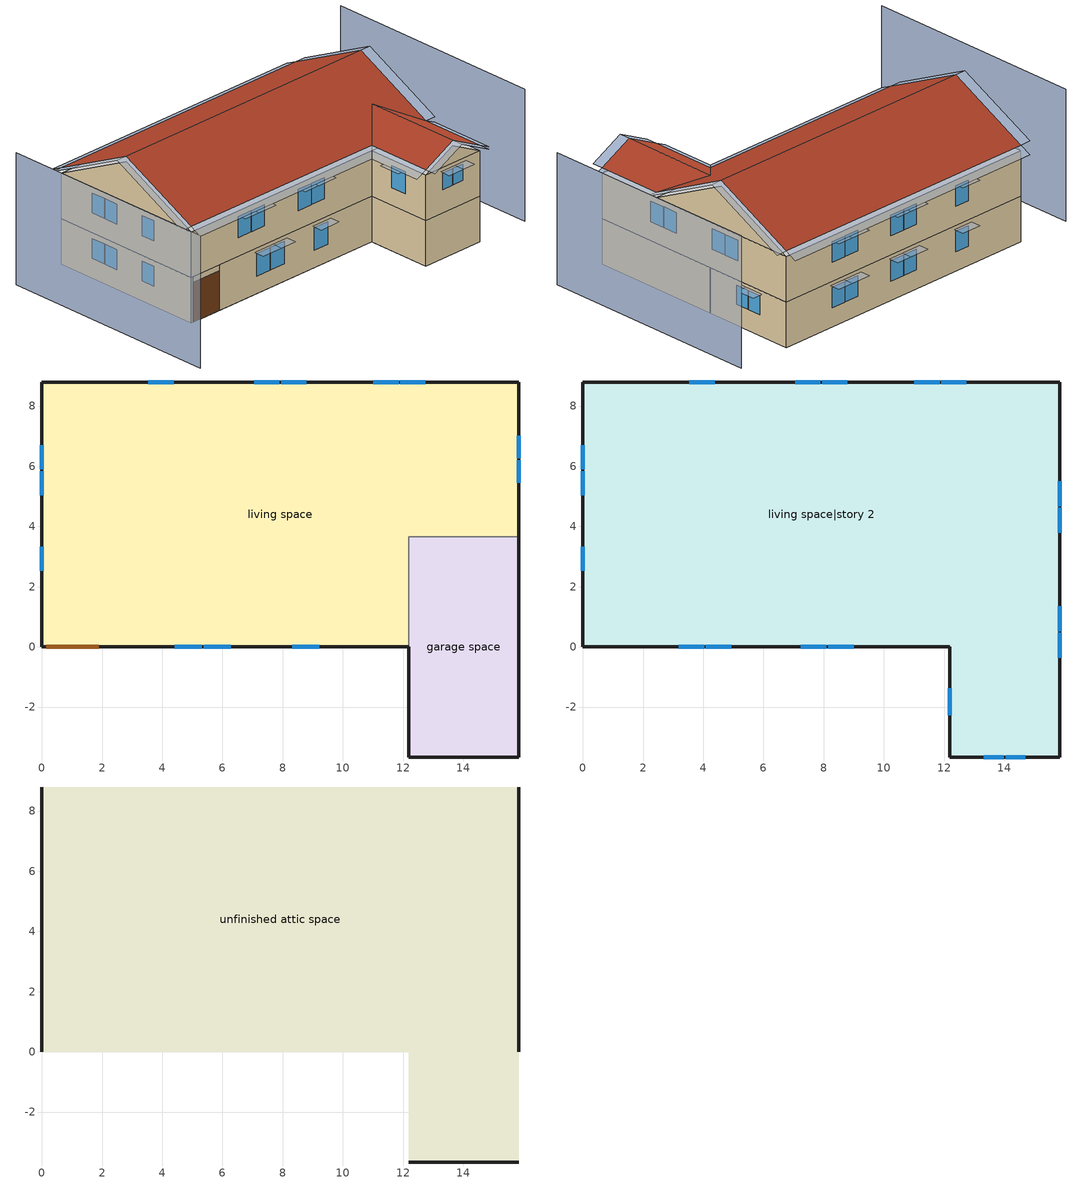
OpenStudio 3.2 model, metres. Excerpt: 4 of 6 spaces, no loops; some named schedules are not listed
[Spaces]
garage space
 floor foundation (FloorFndGrndUnfinSlab): 12.18,-3.66 12.18,3.66 15.84,3.66 15.84,-3.66 z0
 wall outside (WallExtUninsUnfin): 12.18,0 12.18,-3.66 15.84,-3.66 15.84,3.66 z0:2.44
 wall to living space (WallIntFinInsUnfin Reversed): 15.84,3.66 12.18,3.66 12.18,0 z0:2.44
living space
 floor foundation (FloorFndGrndFinSlab): 0,0 0,8.8 15.84,8.8 15.84,3.66 12.18,3.66 12.18,0 z0
 wall outside (WallExtInsFin): 15.84,3.66 15.84,8.8 0,8.8 0,0 0.13,0 1.92,0 12.18,0 z0:2.44
 window (WindowConstruction): 4.41,0 5.31,0 / 5.37,0 6.27,0 / 8.31,0 9.21,0 z0.94:2.13; 12.74,8.8 11.91,8.8 / 11.85,8.8 11.01,8.8 / 8.78,8.8 7.95,8.8 / 7.89,8.8 7.05,8.8 / 4.38,8.8 3.54,8.8 z1.02:2.13; 0,6.7 0,5.9 / 0,5.84 0,5.03 / 0,3.33 0,2.53 z1.06:2.13; 15.84,5.45 15.84,6.2 / 15.84,6.26 15.84,7.01 z1.13:2.13
 door (Door): 0.15,0 1.89,0 z0:2.13
living space|story 2
 floor to garage space (FloorFinInsUnfin): 15.84,3.66 15.84,-3.66 12.18,-3.66 12.18,3.66 z2.44
 floor to living space (FloorFinUninsFin): 15.84,8.8 15.84,3.66 12.18,3.66 12.18,0 0,0 0,8.8 z2.44
 wall outside (WallExtInsFin): 0,8.8 0,0 12.18,0 12.18,-3.66 15.84,-3.66 15.84,8.8 0,8.8 z2.44:4.88
 window (WindowConstruction): 3.18,0 4.03,0 / 4.09,0 4.94,0 / 7.24,0 8.09,0 / 8.15,0 9,0 z3.44:4.57; 13.32,-3.66 13.98,-3.66 / 14.04,-3.66 14.7,-3.66 z3.7:4.57; 12.74,8.8 11.91,8.8 / 11.85,8.8 11.01,8.8 / 8.78,8.8 7.95,8.8 / 7.89,8.8 7.05,8.8 / 4.38,8.8 3.54,8.8 z3.46:4.57; 0,6.7 0,5.9 / 0,5.84 0,5.03 / 0,3.33 0,2.53 z3.5:4.57; 12.18,-1.38 12.18,-2.28 z3.38:4.57; 15.84,-0.36 15.84,0.46 / 15.84,0.53 15.84,1.35 / 15.84,3.79 15.84,4.62 / 15.84,4.68 15.84,5.5 z3.47:4.57
unfinished attic space
 floor to living space|story 2 (FloorFinInsUnfinAttic): 15.84,8.8 15.84,0 0,0 0,8.8 z4.88; 12.18,-3.66 12.18,0 15.84,0 15.84,-3.66 z4.88
 wall outside (WallExtUninsUnfin): 0,4.4,7.08 0,8.8,4.88 0,0,4.88; 15.84,4.4,7.08 15.84,0,4.88 15.84,8.8,4.88; 12.18,-3.66,4.88 15.84,-3.66,4.88 14.01,-3.66,5.79
 roof outside (RoofUnfinInsExt): 0,4.4,7.38 15.84,4.4,7.38 15.84,8.8,5.18 0,8.8,5.18; 12.18,0,5.18 12.18,-3.66,5.18 14.01,-3.66,6.1 14.01,1.83,6.1; 15.84,0,5.18 14.01,1.83,6.1 14.01,-3.66,6.1 15.84,-3.66,5.18; 0,4.4,7.38 0,0,5.18 12.18,0,5.18 14.01,1.83,6.1 15.84,0,5.18 15.84,4.4,7.38
shading: -3.05,8.8 -3.05,-3.66 / 18.89,-3.66 18.89,8.8 z0:7.08; -0.61,4.4,7.38 -0.61,0,5.18 0,0,5.18 0,4.4,7.38; 0,-0.61,4.88 12.18,-0.61,4.88 12.18,0,5.18 0,0,5.18; 16.45,0,5.18 16.45,4.4,7.38 15.84,4.4,7.38 15.84,0,5.18; 16.45,-3.66,4.88 16.45,0,4.88 15.84,0,5.18 15.84,-3.66,5.18; 14.01,-4.27,6.1 15.84,-4.27,5.18 15.84,-3.66,5.18 14.01,-3.66,6.1; -0.61,8.8,5.18 -0.61,4.4,7.38 0,4.4,7.38 0,8.8,5.18; 16.45,4.4,7.38 16.45,8.8,5.18 15.84,8.8,5.18 15.84,4.4,7.38; 15.84,9.41,4.88 0,9.41,4.88 0,8.8,5.18 15.84,8.8,5.18; 11.57,0,4.88 11.57,-3.66,4.88 12.18,-3.66,5.18 12.18,0,5.18; 12.18,-4.27,5.18 14.01,-4.27,6.1 14.01,-3.66,6.1 12.18,-3.66,5.18; 15.84,7.16 15.84,6.11 16.45,6.11 16.45,7.16 z2.29; 15.84,6.35 15.84,5.29 16.45,5.29 16.45,6.35 z2.29; 15.84,4.77 15.84,3.64 16.45,3.64 16.45,4.77 z4.72; 5.46,0 4.26,0 4.26,-0.61 5.46,-0.61 z2.29; 14.13,-3.66 13.17,-3.66 13.17,-4.27 14.13,-4.27 z4.72; 9.15,0 8,0 8,-0.61 9.15,-0.61 z4.72; 10.86,8.8 12,8.8 12,9.41 10.86,9.41 z2.29; 15.84,0.62 15.84,-0.52 16.45,-0.52 16.45,0.62 z4.72; 15.84,5.66 15.84,4.52 16.45,4.52 16.45,5.66 z4.72; 6.42,0 5.22,0 5.22,-0.61 6.42,-0.61 z2.29; 6.9,8.8 8.04,8.8 8.04,9.41 6.9,9.41 z2.29; 8.24,0 7.09,0 7.09,-0.61 8.24,-0.61 z4.72; 9.36,0 8.16,0 8.16,-0.61 9.36,-0.61 z2.29; 5.09,0 3.94,0 3.94,-0.61 5.09,-0.61 z4.72; 6.9,8.8 8.04,8.8 8.04,9.41 6.9,9.41 z4.72; 4.18,0 3.03,0 3.03,-0.61 4.18,-0.61 z4.72; 3.39,8.8 4.53,8.8 4.53,9.41 3.39,9.41 z4.72; 10.86,8.8 12,8.8 12,9.41 10.86,9.41 z4.72; 11.76,8.8 12.9,8.8 12.9,9.41 11.76,9.41 z2.29; 12.18,-2.43 12.18,-1.23 11.57,-1.23 11.57,-2.43 z4.72; 15.84,1.5 15.84,0.37 16.45,0.37 16.45,1.5 z4.72; 7.8,8.8 8.94,8.8 8.94,9.41 7.8,9.41 z4.72; 7.8,8.8 8.94,8.8 8.94,9.41 7.8,9.41 z2.29; 0,5.74 0,6.85 -0.61,6.85 -0.61,5.74 z2.29; 0,2.38 0,3.49 -0.61,3.49 -0.61,2.38 z4.72; 11.76,8.8 12.9,8.8 12.9,9.41 11.76,9.41 z4.72; 3.39,8.8 4.53,8.8 4.53,9.41 3.39,9.41 z2.29; 0,5.74 0,6.85 -0.61,6.85 -0.61,5.74 z4.72; 0,2.38 0,3.49 -0.61,3.49 -0.61,2.38 z2.29; 14.85,-3.66 13.89,-3.66 13.89,-4.27 14.85,-4.27 z4.72; 0,4.88 0,5.99 -0.61,5.99 -0.61,4.88 z4.72; 0,4.88 0,5.99 -0.61,5.99 -0.61,4.88 z2.29
[Site]
Denver Intl Ap_CO_USA: Latitude {deg}=39.83; Longitude {deg}=-104.65; Time Zone {hr}=-7; Elevation {m}=1650; Terrain=Suburbs
[ClimateZones]
Climate Zone Institution Name 1=Building America; Climate Zone Document Year 1=0; Climate Zone Value 1=Cold
[Site:WaterMainsTemperature]
Calculation Method=Correlation; Annual Average Outdoor Air Temperature {C}=10.8753; Maximum Difference In Monthly Average Outdoor Air Temperatures {deltaC}=23.1524
[Site:GroundTemperature:Deep]
10.8753, 10.8753, 10.8753, 10.8753, 10.8753, 10.8753, 10.8753, 10.8753, 10.8753, 10.8753, 10.8753, 10.8753
[Building]
Building 1: North Axis {deg}=0; Standards Number of Stories=2; Standards Number of Above Ground Stories=2; Standards Building Type=singlefamilydetached; Standards Number of Living Units=1
[Material] Roughness=Rough
Name | Thickness {m} | Conductivity {W/m-K} | Density {kg/m3} | Specific Heat {J/kg-K} | Thermal Absorptance | Solar Absorptance | Visible Absorptance
Drywall 0.5 in. | 0.0127 | 0.160291 | 801 | 837.4 | 0.9 | 0.5 | 0.1
FloorUATrussandIns | 0.0889 | 0.0436674 | 50.7834 | 1165.1 | 0.9 | 0.5 | 0.9
FloorUAAdditionalCeilingIns | 0.12827 | 0.0411113 | 16.02 | 1046.75
Asphalt Shingles, Medium | 0.009525 | 0.162714 | 1121.4 | 1465.45 | 0.91 | 0.85 | 0.85
RoofSheathing | 0.01905 | 0.115458 | 512.64 | 1214.23 | 0.82 | 0.3 | 0.3
RoofUARoofIns | 0.18415 | 8.02397 | 37.0049 | 1207.88 | 0.91 | 0.85 | 0.91
FootingMaterial; FootingMaterial 1 | 0.2032 | 1.803125 | 2242.8 | 837.4 | 0.9
Concrete 4.0 in. | 0.1016 | 1.803125 | 2242.8 | 837.4 | 0.9
Floor Covering | 0.0127 | 0.0433444 | 54.468 | 1339.84 | 0.9 | 0.9
FloorIns | 0.1397 | 0.0489548 | 106.365 | 1151.69 | 0.82 | 0.3 | 0.3
Wood Floor | 0.015875 | 0.115458 | 544.68 | 1214.23
FloorFinStudAndAirFloor | 0.1397 | 0.557395 | 67.691 | 1210.98 | 0.9 | 0.5 | 0.9
Vinyl, Light | 0.009525 | 0.089435 | 177.822 | 1046.75 | 0.9 | 0.3 | 0.3
WallSheathing | 0.0127 | 0.115458 | 512.64 | 1214.23 | 0.82 | 0.3 | 0.3
WallStudandCavityOuter | 0.0889 | 0.059307 | 148.393 | 1174.04 | 0.9 | 0.3 | 0.9
WallCavity | 0.0889 | 0.0550941 | 119.207 | 1160.19 | 0.9 | 0.3 | 0.9
WallStudandCavityOuter 1 | 0.0889 | 0.0594988 | 148.393 | 1174.04 | 0.82 | 0.3 | 0.82
WallCavity 1 | 0.0889 | 0.0552723 | 119.207 | 1160.19 | 0.82 | 0.3 | 0.82
WallStudAndCavity | 0.0889 | 0.393744 | 83.0341 | 1211.67 | 0.9 | 0.3 | 0.9
WallStudAndCavity 1 | 0.0889 | 0.397942 | 83.0341 | 1211.67 | 0.82 | 0.3 | 0.3
res furniture material living space|story 2 | 0.1524 | 0.115458 | 640.8 | 1214.23 | 0.9 | 0.6 | 0.1
DoorMaterial | 0.04445 | 0.0612267 | 512.64 | 1214.23 | 0.82 | 0.3 | 0.3
[Construction]
FloorFinInsUnfinAttic: Drywall 0.5 in., FloorUATrussandIns, FloorUAAdditionalCeilingIns
RoofUnfinInsExt: Asphalt Shingles, Medium, RoofSheathing, RoofUARoofIns
FootingConstruction: FootingMaterial
FloorFndGrndFinSlab: Concrete 4.0 in., Floor Covering
FootingConstruction 1: FootingMaterial 1
FloorFndGrndUnfinSlab: Concrete 4.0 in.
FloorFinInsUnfin: FloorIns, RoofSheathing, Wood Floor, Floor Covering
FloorFinUninsFin: Drywall 0.5 in., FloorFinStudAndAirFloor, RoofSheathing, Wood Floor, Floor Covering
WallExtInsFin: Vinyl, Light, WallSheathing, WallStudandCavityOuter, WallCavity, WallStudandCavityOuter, Drywall 0.5 in.
WallIntFinInsUnfin Reversed: WallStudandCavityOuter 1, WallCavity 1, WallStudandCavityOuter 1, WallSheathing
WallExtUninsUnfin: Vinyl, Light, WallSheathing, WallStudAndCavity
WallIntFinUninsFin: WallStudAndCavity 1, Drywall 0.5 in.
res furniture construction living space|story 2; res furniture construction living space; res furniture construction garage space: res furniture material living space|story 2
WindowConstruction: WindowMaterial
Door: DoorMaterial
[WindowMaterial:Shade]
CoolingShade: Solar Transmittance=0.999; Solar Reflectance=0.00099; Visible Transmittance=0.999; Visible Reflectance=0.00099; Thermal Hemispherical Emissivity=1e-05; Thermal Transmittance=0.999; Thickness {m}=0.0001; Conductivity {W/m-K}=10000; Shade to Glass Distance {m}=0.001; Top Opening Multiplier=0; Bottom Opening Multiplier=0; Left-Side Opening Multiplier=0; Right-Side Opening Multiplier=0; Airflow Permeability=0
[WindowMaterial:SimpleGlazingSystem]
WindowMaterial: U-Factor {W/m2-K}=2.10086; Solar Heat Gain Coefficient=0.21
[ThermalZone] Use Ideal Air Loads=No
living zone: Thermostat=living zone temperature setpoint
garage zone; unfinished attic zone: 
res ds res ashp clg asys ret air zone; res ds res ashp htg asys ret air zone: Volume {m3}=0.25
[Sizing:Zone] Zone Cooling Design Supply Air Temperature Input Method=SupplyAirTemperature; Zone Cooling Design Supply Air Temperature {C}=14; Zone Cooling Design Supply Air Temperature Difference {deltaC}=11.11; Zone Heating Design Supply Air Temperature Input Method=SupplyAirTemperature; Zone Heating Design Supply Air Temperature {C}=40; Zone Heating Design Supply Air Temperature Difference {deltaC}=11.11; Zone Cooling Design Supply Air Humidity Ratio {kg-H2O/kg-air}=0.0085; Zone Heating Design Supply Air Humidity Ratio {kg-H2O/kg-air}=0.008; Cooling Design Air Flow Method=DesignDay; Heating Design Air Flow Method=DesignDay; Account for Dedicated Outdoor Air System=No; Dedicated Outdoor Air System Control Strategy=NeutralSupplyAir; Dedicated Outdoor Air Low Setpoint Temperature for Design {C}=autosize; Dedicated Outdoor Air High Setpoint Temperature for Design {C}=autosize
garage zone; unfinished attic zone; res ds res ashp clg asys ret air zone; res ds res ashp htg asys ret air zone
[Space]
Name | Space Type | Thermal Zone | Building Unit
garage space | Space Type 1 | garage zone
living space; living space|story 2 | Space Type 2 | living zone | unit 1
unfinished attic space | Space Type 3 | unfinished attic zone
res ds res ashp clg asys ret air space |  | res ds res ashp clg asys ret air zone
res ds res ashp htg asys ret air space |  | res ds res ashp htg asys ret air zone
[SpaceType]
Name | Standards Space Type
Space Type 1 | garage
Space Type 2 | living
Space Type 3 | unfinished attic
[BuildingUnit]
unit 1: Building Unit Type=Residential
[External:File]
8760.csv: File=8760.csv
[People:Definition] Number of People Calculation Method=People; Fraction Radiant=0.319734; Sensible Heat Fraction=0.573; Carbon Dioxide Generation Rate {m3/s-W}=0; Enable ASHRAE 55 Comfort Warnings=No; Mean Radiant Temperature Calculation Type=ZoneAveraged
Name | Number of People {people}
res occupants|living space | 1.45996
res occupants|living space|story 2 | 1.77004
[People] Number of People Schedule=occupants; Activity Level Schedule=res occupants activity schedule; Multiplier=1
Name | People Definition | Space or SpaceType
res occupants|living space | res occupants|living space | living space
res occupants|living space|story 2 | res occupants|living space|story 2 | living space|story 2
[Foundation:Kiva] Wall Height Above Grade {m}=0.2032; Wall Depth Below Slab {m}=0.2032
Name | Footing Wall Construction
Foundation Kiva 1 | FootingConstruction
Foundation Kiva 2 | FootingConstruction 1
[Foundation:Kiva:Settings]
Soil Conductivity {W/m-K}=1.731; Soil Density {kg/m3}=1842.3; Soil Specific Heat {J/kg-K}=418.7; Ground Solar Absorptivity=0.9; Ground Thermal Absorptivity=0.9; Ground Surface Roughness {m}=0.03; Far-Field Width {m}=40; Deep-Ground Boundary Condition=ZeroFlux; Deep-Ground Depth {m}=40; Minimum Cell Dimension {m}=0.02; Maximum Cell Growth Coefficient=1.5; Simulation Timestep=Hourly
[SurfaceProperty:ExposedFoundationPerimeter] Exposed Perimeter Calculation Method=TotalExposedPerimeter
Name | Total Exposed Perimeter {m}
Surface 7 | 41.9582
Surface 1 | 14.6304
[InternalMass:Definition] Design Level Calculation Method=SurfaceArea
Name | Construction | Surface Area {m2}
living space|story 2 Partition | WallIntFinUninsFin | 152.733
living space Partition | WallIntFinUninsFin | 125.977
res furniture mass living space|story 2 | res furniture construction living space|story 2 | 61.093
res furniture mass living space | res furniture construction living space | 50.3906
res furniture mass garage space | res furniture construction garage space | 2.67561
[InternalMass] Multiplier=1
Name | Internal Mass Definition | Space or SpaceType
living space|story 2 Partition | living space|story 2 Partition | living space|story 2
living space Partition | living space Partition | living space
res furniture mass living space|story 2 | res furniture mass living space|story 2 | living space|story 2
res furniture mass living space | res furniture mass living space | living space
res furniture mass garage space | res furniture mass garage space | garage space
[ShadingControl]
WindowShadingControl: Shading Type=InteriorShade; Shading Device Material=CoolingShade; Shading Control Type=OnIfScheduleAllows; Schedule=Window shading schedule; Shading Control Is Scheduled=Yes; Multiple Surface Control Type=Sequential; Sub Surface Name 1=Surface 10 - Window 2; Sub Surface Name 2=Surface 10 - Window 1; Sub Surface Name 3=Surface 18 - Window 3; Sub Surface Name 4=Surface 13 - Window 1; Sub Surface Name 5=Surface 19 - Window 1; Sub Surface Name 6=Surface 21 - Window 4; Sub Surface Name 7=Surface 9 - Window 2; Sub Surface Name 8=Surface 18 - Window 1; Sub Surface Name 9=Surface 18 - Window 4; Sub Surface Name 10=Surface 13 - Window 2; Sub Surface Name 11=Surface 9 - Window 4; Sub Surface Name 12=Surface 21 - Window 3; Sub Surface Name 13=Surface 13 - Window 3; Sub Surface Name 14=Surface 21 - Window 2; Sub Surface Name 15=Surface 17 - Window 4; Sub Surface Name 16=Surface 21 - Window 1; Sub Surface Name 17=Surface 17 - Window 5; Sub Surface Name 18=Surface 17 - Window 2; Sub Surface Name 19=Surface 9 - Window 1; Sub Surface Name 20=Surface 20 - Window 1; Sub Surface Name 21=Surface 18 - Window 2; Sub Surface Name 22=Surface 17 - Window 3; Sub Surface Name 23=Surface 9 - Window 3; Sub Surface Name 24=Surface 8 - Window 1; Sub Surface Name 25=Surface 16 - Window 3; Sub Surface Name 26=Surface 17 - Window 1; Sub Surface Name 27=Surface 9 - Window 5; Sub Surface Name 28=Surface 16 - Window 1; Sub Surface Name 29=Surface 8 - Window 3; Sub Surface Name 30=Surface 19 - Window 2; Sub Surface Name 31=Surface 16 - Window 2; Sub Surface Name 32=Surface 8 - Window 2
[AvailabilityManager:DifferentialThermostat]
res solar hot water useful energy: Temperature Difference On Limit {deltaC}=0; Temperature Difference Off Limit {deltaC}=0
[ThermostatSetpoint:DualSetpoint]
living zone temperature setpoint: Heating Setpoint Temperature Schedule=res heating setpoint; Cooling Setpoint Temperature Schedule=res cooling setpoint
[ElectricEquipment:Definition] Design Level Calculation Method=EquipmentLevel
Name | Design Level {W} | Fraction Latent | Fraction Radiant | Fraction Lost
res refrig | 65.0889 | 0 | 0 | 0
res range electric | 41.8374 | 0.3 | 0.24 | 0.3
res infil_1 house fan; res infil_1 range fan; res infil_1 bath fan | 0 | 0 | 0 | 1
[ElectricEquipment] Space or SpaceType=living space
Name | Electric Equipment Definition | Schedule
res refrig | res refrig | res refrig schedule
res range electric | res range electric | cooking_range
res infil_1 house fan | res infil_1 house fan | Always On Discrete
res infil_1 range fan | res infil_1 range fan | Always On Discrete
res infil_1 bath fan | res infil_1 bath fan | Always On Discrete
[OtherEquipment:Definition] Design Level Calculation Method=EquipmentLevel
Name | Design Level {W} | Fraction Latent | Fraction Radiant | Fraction Lost
res range gas | 436.408 | 0.2 | 0.18 | 0.5
res ds res ashp clg asys SupSLkToLvEq; res ds res ashp clg asys SupLatLkToLvEq; res ds res ashp clg asys SupDCnToLvEq; res ds res ashp clg asys SupDCnToAhEq; res ds res ashp clg asys RetDCnToPlEq; res ds res ashp clg asys RetDCnToAhEquip; res ds res ashp clg asys SupSLkToAhEq; res ds res ashp clg asys SupLatLkToAhEq; res ds res ashp clg asys RetSLkEq; res ds res ashp clg asys RetLatLkEq; res ds res ashp htg asys SupSLkToLvEq; res ds res ashp htg asys SupLatLkToLvEq; res ds res ashp htg asys SupDCnToLvEq; res ds res ashp htg asys SupDCnToAhEq; res ds res ashp htg asys RetDCnToPlEq; res ds res ashp htg asys RetDCnToAhEquip; res ds res ashp htg asys SupSLkToAhEq; res ds res ashp htg asys SupLatLkToAhEq; res ds res ashp htg asys RetSLkEq; res ds res ashp htg asys RetLatLkEq | 0
[OtherEquipment]
Name | Other Equipment Definition | Space or SpaceType | Schedule | Fuel Type
res range gas | res range gas | living space | cooking_range | NaturalGas
res ds res ashp clg asys SupSLkToLvEq | res ds res ashp clg asys SupSLkToLvEq | living space | Always On Discrete | None
res ds res ashp clg asys SupLatLkToLvEq | res ds res ashp clg asys SupLatLkToLvEq | living space | Always On Discrete | None
res ds res ashp clg asys SupDCnToLvEq | res ds res ashp clg asys SupDCnToLvEq | living space | Always On Discrete | None
res ds res ashp clg asys SupDCnToAhEq | res ds res ashp clg asys SupDCnToAhEq | unfinished attic space | Always On Discrete | None
res ds res ashp clg asys RetDCnToPlEq | res ds res ashp clg asys RetDCnToPlEq | res ds res ashp clg asys ret air space | Always On Discrete | None
res ds res ashp clg asys RetDCnToAhEquip | res ds res ashp clg asys RetDCnToAhEquip | unfinished attic space | Always On Discrete | None
res ds res ashp clg asys SupSLkToAhEq | res ds res ashp clg asys SupSLkToAhEq | unfinished attic space | Always On Discrete | None
res ds res ashp clg asys SupLatLkToAhEq | res ds res ashp clg asys SupLatLkToAhEq | unfinished attic space | Always On Discrete | None
res ds res ashp clg asys RetSLkEq | res ds res ashp clg asys RetSLkEq | res ds res ashp clg asys ret air space | Always On Discrete | None
res ds res ashp clg asys RetLatLkEq | res ds res ashp clg asys RetLatLkEq | res ds res ashp clg asys ret air space | Always On Discrete | None
res ds res ashp htg asys SupSLkToLvEq | res ds res ashp htg asys SupSLkToLvEq | living space | Always On Discrete | None
res ds res ashp htg asys SupLatLkToLvEq | res ds res ashp htg asys SupLatLkToLvEq | living space | Always On Discrete | None
res ds res ashp htg asys SupDCnToLvEq | res ds res ashp htg asys SupDCnToLvEq | living space | Always On Discrete | None
res ds res ashp htg asys SupDCnToAhEq | res ds res ashp htg asys SupDCnToAhEq | unfinished attic space | Always On Discrete | None
res ds res ashp htg asys RetDCnToPlEq | res ds res ashp htg asys RetDCnToPlEq | res ds res ashp htg asys ret air space | Always On Discrete | None
res ds res ashp htg asys RetDCnToAhEquip | res ds res ashp htg asys RetDCnToAhEquip | unfinished attic space | Always On Discrete | None
res ds res ashp htg asys SupSLkToAhEq | res ds res ashp htg asys SupSLkToAhEq | unfinished attic space | Always On Discrete | None
res ds res ashp htg asys SupLatLkToAhEq | res ds res ashp htg asys SupLatLkToAhEq | unfinished attic space | Always On Discrete | None
res ds res ashp htg asys RetSLkEq | res ds res ashp htg asys RetSLkEq | res ds res ashp htg asys ret air space | Always On Discrete | None
res ds res ashp htg asys RetLatLkEq | res ds res ashp htg asys RetLatLkEq | res ds res ashp htg asys ret air space | Always On Discrete | None
[Lights:Definition] Design Level Calculation Method=LightingLevel; Fraction Radiant=0.6; Fraction Visible=0.2; Return Air Fraction=0
Name | Lighting Level {W}
res lighting interior living space | 323.404
res lighting interior living space|story 2 | 392.091
res lighting garage garage space | 22.6628
[Lights] Fraction Replaceable=1
Name | Lights Definition | Space or SpaceType | Schedule
res lighting interior living space | res lighting interior living space | living space | lighting_interior
res lighting interior living space|story 2 | res lighting interior living space|story 2 | living space|story 2 | lighting_interior
res lighting garage garage space | res lighting garage garage space | garage space | lighting_garage
[Exterior:Lights:Definition]
res lighting exterior: Design Level {W}=56.6571
[Exterior:Lights]
res lighting exterior: Exterior Lights Definition=res lighting exterior; Schedule=lighting_exterior
[SpaceInfiltration:EffectiveLeakageArea] Schedule=Always On Discrete
Name | Space or SpaceType | Effective Air Leakage Area {cm2} | Stack Coefficient | Wind Coefficient
res infil|garage space | garage space | 90.5149 | 0.000129067 | 4.38083e-05
res infil|unfinished attic space | unfinished attic space | 5086 | 0.000174051 | 4.25203e-05
[EnergyManagementSystem:Sensor]
Name | Output Variable or Output Meter | Output Variable or Output Meter Index Key
res_nv_pb_s | Site Outdoor Air Barometric Pressure
res_af_vw_s | Site Wind Speed
res_nv_wt_s | Site Outdoor Air Humidity Ratio
res_nv_1_nva_s | Schedule Value | res nv_1 avail schedule
res_nv_1_sp_s | Schedule Value | res nv_1 temp schedule
res_ds_res_ashp_clg_asys_ah_mfr_s | System Node Mass Flow Rate | Node 41
res_ds_res_ashp_clg_asys_ah_vfr_s | System Node Current Density Volume Flow Rate | Node 41
res_ds_res_ashp_clg_asys_ah_tt_s | System Node Temperature | Node 41
res_ds_res_ashp_clg_asys_ra_t_s | System Node Temperature | Node 44
res_ds_res_ashp_clg_asys_ah_wt_s | System Node Humidity Ratio | Node 41
res_ds_res_ashp_clg_asys_ra_w_s | System Node Humidity Ratio | Node 44
res_ds_res_ashp_clg_asys_ah_t_s; res_ds_res_ashp_htg_asys_ah_t_s | Zone Air Temperature | unfinished attic zone
res_ds_res_ashp_clg_asys_ah_w_s; res_ds_res_ashp_htg_asys_ah_w_s | Zone Mean Air Humidity Ratio | unfinished attic zone
res_ds_res_ashp_htg_asys_ah_mfr_s | System Node Mass Flow Rate | Node 34
res_ds_res_ashp_htg_asys_ah_vfr_s | System Node Current Density Volume Flow Rate | Node 34
res_ds_res_ashp_htg_asys_ah_tt_s | System Node Temperature | Node 34
res_ds_res_ashp_htg_asys_ra_t_s | System Node Temperature | Node 37
res_ds_res_ashp_htg_asys_ah_wt_s | System Node Humidity Ratio | Node 34
res_ds_res_ashp_htg_asys_ra_w_s | System Node Humidity Ratio | Node 37
res_infil_1_range_sch_s | Schedule Value | res mv_1 range exhaust schedule
res_infil_1_bath_sch_s | Schedule Value | res mv_1 bath exhaust schedule
res_infil_1_wh_sch_s | Schedule Value | Always On Discrete
[SpaceInfiltration:DesignFlowRate] Space or SpaceType=living space; Schedule=Always On Discrete; Design Flow Rate Calculation Method=Flow/Space; Design Flow Rate {m3/s}=0
res nv_1 flow; res infil_1 flow
[EnergyManagementSystem:Actuator]
Name | Actuated Component | Actuated Component Type | Actuated Component Control Type
res_nv_1_flow_act | res nv_1 flow | Zone Infiltration | Air Exchange Flow Rate
res_ds_res_ashp_clg_asys_SupSLkToLvEq_act | res ds res ashp clg asys SupSLkToLvEq | OtherEquipment | Power Level
res_ds_res_ashp_clg_asys_SupLatLkToLvEq_act | res ds res ashp clg asys SupLatLkToLvEq | OtherEquipment | Power Level
res_ds_res_ashp_clg_asys_SupDCnToLvEq_act | res ds res ashp clg asys SupDCnToLvEq | OtherEquipment | Power Level
res_ds_res_ashp_clg_asys_SupDCnToAhEq_act | res ds res ashp clg asys SupDCnToAhEq | OtherEquipment | Power Level
res_ds_res_ashp_clg_asys_RetDCnToPlEq_act | res ds res ashp clg asys RetDCnToPlEq | OtherEquipment | Power Level
res_ds_res_ashp_clg_asys_RetDCnToAhEquip_act | res ds res ashp clg asys RetDCnToAhEquip | OtherEquipment | Power Level
res_ds_res_ashp_clg_asys_SupSLkToAhEq_act | res ds res ashp clg asys SupSLkToAhEq | OtherEquipment | Power Level
res_ds_res_ashp_clg_asys_SupLatLkToAhEq_act | res ds res ashp clg asys SupLatLkToAhEq | OtherEquipment | Power Level
res_ds_res_ashp_clg_asys_RetSLkEq_act | res ds res ashp clg asys RetSLkEq | OtherEquipment | Power Level
res_ds_res_ashp_clg_asys_RetLatLkEq_act | res ds res ashp clg asys RetLatLkEq | OtherEquipment | Power Level
res_ds_res_ashp_clg_asys_AhToLivMix_act | res ds res ashp clg asys AhToLivMix | ZoneMixing | Air Exchange Flow Rate
res_ds_res_ashp_clg_asys_LivToAhMix_act | res ds res ashp clg asys LivToAhMix | ZoneMixing | Air Exchange Flow Rate
res_ds_res_ashp_htg_asys_SupSLkToLvEq_act | res ds res ashp htg asys SupSLkToLvEq | OtherEquipment | Power Level
res_ds_res_ashp_htg_asys_SupLatLkToLvEq_act | res ds res ashp htg asys SupLatLkToLvEq | OtherEquipment | Power Level
res_ds_res_ashp_htg_asys_SupDCnToLvEq_act | res ds res ashp htg asys SupDCnToLvEq | OtherEquipment | Power Level
res_ds_res_ashp_htg_asys_SupDCnToAhEq_act | res ds res ashp htg asys SupDCnToAhEq | OtherEquipment | Power Level
res_ds_res_ashp_htg_asys_RetDCnToPlEq_act | res ds res ashp htg asys RetDCnToPlEq | OtherEquipment | Power Level
res_ds_res_ashp_htg_asys_RetDCnToAhEquip_act | res ds res ashp htg asys RetDCnToAhEquip | OtherEquipment | Power Level
res_ds_res_ashp_htg_asys_SupSLkToAhEq_act | res ds res ashp htg asys SupSLkToAhEq | OtherEquipment | Power Level
res_ds_res_ashp_htg_asys_SupLatLkToAhEq_act | res ds res ashp htg asys SupLatLkToAhEq | OtherEquipment | Power Level
res_ds_res_ashp_htg_asys_RetSLkEq_act | res ds res ashp htg asys RetSLkEq | OtherEquipment | Power Level
res_ds_res_ashp_htg_asys_RetLatLkEq_act | res ds res ashp htg asys RetLatLkEq | OtherEquipment | Power Level
res_ds_res_ashp_htg_asys_AhToLivMix_act | res ds res ashp htg asys AhToLivMix | ZoneMixing | Air Exchange Flow Rate
res_ds_res_ashp_htg_asys_LivToAhMix_act | res ds res ashp htg asys LivToAhMix | ZoneMixing | Air Exchange Flow Rate
res_infil_1_house_fan_act | res infil_1 house fan | ElectricEquipment | Electricity Rate
res_infil_1_range_fan_act | res infil_1 range fan | ElectricEquipment | Electricity Rate
res_infil_1_bath_fan_act | res infil_1 bath fan | ElectricEquipment | Electricity Rate
res_infil_1_flow_act | res infil_1 flow | Zone Infiltration | Air Exchange Flow Rate
[EnergyManagementSystem:Program]
res_nv_1_program: Set Tdiff = res_af_1_tin_s-res_af_1_tt_s; Set dT = (@Abs Tdiff); Set pt = (@RhFnTdbWPb res_af_1_tt_s res_nv_wt_s res_nv_pb_s); Set NVA = 11418.886498836142; Set Cs = 0.00017926040778923255; Set Cw = 8.70903777141566e-05; Set MNV = 3.7755795455999985; Set MHR = 0.0115; Set MRH = 0.7; Set temp1 = (res_nv_1_nva_s*NVA); Set SGNV = temp1*((((Cs*dT)+(Cw*(res_af_vw_s^2)))^0.5)/1000); If (res_nv_wt_s<MHR) && (pt<MRH) && (res_af_1_tin_s>res_nv_1_sp_s); Set temp2 = (res_af_1_tin_s-res_nv_1_sp_s); Set NVadj1 = temp2/(res_af_1_tin_s-res_af_1_tt_s); Set NVadj2 = (@Min NVadj1 1); Set NVadj3 = (@Max NVadj2 0); Set NVadj = SGNV*NVadj3; Set res_nv_1_flow_act = (@Min NVadj MNV); Else; Set res_nv_1_flow_act = 0; EndIf
res_ds_res_ashp_clg_asys_program: Set res_ds_res_ashp_clg_asys_AhMfr = res_ds_res_ashp_clg_asys_ah_mfr_s; Set res_ds_res_ashp_clg_asys_FanRtf = res_ds_res_ashp_clg_asys_fan_rtf_s; Set res_ds_res_ashp_clg_asys_AhVfr = res_ds_res_ashp_clg_asys_ah_vfr_s; Set res_ds_res_ashp_clg_asys_AhTt = res_ds_res_ashp_clg_asys_ah_tt_s; Set res_ds_res_ashp_clg_asys_AhWt = res_ds_res_ashp_clg_asys_ah_wt_s; Set res_ds_res_ashp_clg_asys_RaT = res_ds_res_ashp_clg_asys_ra_t_s; Set res_ds_res_ashp_clg_asys_RaW = res_ds_res_ashp_clg_asys_ra_w_s; Set res_ds_res_ashp_clg_asys_AhT = res_ds_res_ashp_clg_asys_ah_t_s; Set res_ds_res_ashp_clg_asys_AhW = res_ds_res_ashp_clg_asys_ah_w_s; Run res_ds_res_ashp_clg_asys_lk_subrout; Set res_ds_res_ashp_clg_asys_SupSLkToLvEq_act = res_ds_res_ashp_clg_asys_SupSLkToLv; Set res_ds_res_ashp_clg_asys_SupLatLkToLvEq_act = res_ds_res_ashp_clg_asys_SupLatLkToLv; Set res_ds_res_ashp_clg_asys_SupDCnToLvEq_act = res_ds_res_ashp_clg_asys_SupDCnToLv; Set res_ds_res_ashp_clg_asys_SupDCnToAhEq_act = res_ds_res_ashp_clg_asys_SupDCnToAh; Set res_ds_res_ashp_clg_asys_SupSLkToAhEq_act = res_ds_res_ashp_clg_asys_SupSLkToAh; Set res_ds_res_ashp_clg_asys_SupLatLkToAhEq_act = res_ds_res_ashp_clg_asys_SupLatLkToAh; Set res_ds_res_ashp_clg_asys_RetSLkEq_act = res_ds_res_ashp_clg_asys_RetSLk; Set res_ds_res_ashp_clg_asys_RetLatLkEq_act = res_ds_res_ashp_clg_asys_RetLatLk; Set res_ds_res_ashp_clg_asys_RetDCnToPlEq_act = res_ds_res_ashp_clg_asys_RetDCnToPl; Set res_ds_res_ashp_clg_asys_RetDCnToAhEquip_act = res_ds_res_ashp_clg_asys_RetDCnToAh; Set res_ds_res_ashp_clg_asys_AhToLivMix_act = res_ds_res_ashp_clg_asys_AhToLiv; Set res_ds_res_ashp_clg_asys_LivToAhMix_act = res_ds_res_ashp_clg_asys_LivToAh
res_ds_res_ashp_htg_asys_program: Set res_ds_res_ashp_htg_asys_AhMfr = res_ds_res_ashp_htg_asys_ah_mfr_s; Set res_ds_res_ashp_htg_asys_FanRtf = res_ds_res_ashp_htg_asys_fan_rtf_s; Set res_ds_res_ashp_htg_asys_AhVfr = res_ds_res_ashp_htg_asys_ah_vfr_s; Set res_ds_res_ashp_htg_asys_AhTt = res_ds_res_ashp_htg_asys_ah_tt_s; Set res_ds_res_ashp_htg_asys_AhWt = res_ds_res_ashp_htg_asys_ah_wt_s; Set res_ds_res_ashp_htg_asys_RaT = res_ds_res_ashp_htg_asys_ra_t_s; Set res_ds_res_ashp_htg_asys_RaW = res_ds_res_ashp_htg_asys_ra_w_s; Set res_ds_res_ashp_htg_asys_AhT = res_ds_res_ashp_htg_asys_ah_t_s; Set res_ds_res_ashp_htg_asys_AhW = res_ds_res_ashp_htg_asys_ah_w_s; Run res_ds_res_ashp_htg_asys_lk_subrout; Set res_ds_res_ashp_htg_asys_SupSLkToLvEq_act = res_ds_res_ashp_htg_asys_SupSLkToLv; Set res_ds_res_ashp_htg_asys_SupLatLkToLvEq_act = res_ds_res_ashp_htg_asys_SupLatLkToLv; Set res_ds_res_ashp_htg_asys_SupDCnToLvEq_act = res_ds_res_ashp_htg_asys_SupDCnToLv; Set res_ds_res_ashp_htg_asys_SupDCnToAhEq_act = res_ds_res_ashp_htg_asys_SupDCnToAh; Set res_ds_res_ashp_htg_asys_SupSLkToAhEq_act = res_ds_res_ashp_htg_asys_SupSLkToAh; Set res_ds_res_ashp_htg_asys_SupLatLkToAhEq_act = res_ds_res_ashp_htg_asys_SupLatLkToAh; Set res_ds_res_ashp_htg_asys_RetSLkEq_act = res_ds_res_ashp_htg_asys_RetSLk; Set res_ds_res_ashp_htg_asys_RetLatLkEq_act = res_ds_res_ashp_htg_asys_RetLatLk; Set res_ds_res_ashp_htg_asys_RetDCnToPlEq_act = res_ds_res_ashp_htg_asys_RetDCnToPl; Set res_ds_res_ashp_htg_asys_RetDCnToAhEquip_act = res_ds_res_ashp_htg_asys_RetDCnToAh; Set res_ds_res_ashp_htg_asys_AhToLivMix_act = res_ds_res_ashp_htg_asys_AhToLiv; Set res_ds_res_ashp_htg_asys_LivToAhMix_act = res_ds_res_ashp_htg_asys_LivToAh
res_infil_1_program: Set p_m = 0.14; Set p_s = 0.22; Set s_m = 270; Set s_s = 370; Set z_m = 9.99744; Set z_s = 4.8768; Set f_t = (((s_m/z_m)^p_m)*((z_s/s_s)^p_s)); Set Tdiff = res_af_1_tin_s-res_af_1_tt_s; Set dT = @Abs Tdiff; Set c = 0.1045; Set Cs = 0.0749; Set Cw = 0.1406; Set n = 0.67; Set sft = (f_t*0.5); Set temp1 = ((c*Cw)*((sft*res_af_vw_s)^(2*n)))^2; Set Qn = (((c*Cs*(dT^n))^2)+temp1)^0.5; Set Tdiff = res_af_1_tin_s-res_af_1_tt_s; Set dT = @Abs Tdiff; Set QWHV = res_infil_1_wh_sch_s*0.0319; Set Qrange = res_infil_1_range_sch_s*0.0472; Set Qdryer = 0.0; Set Qbath = res_infil_1_bath_sch_s*0.0472; Set QhpwhOut = 0; Set QhpwhIn = 0; Set QductsOut = 0; Set QductsIn = 0; Set QductsOut = QductsOut+res_ds_res_ashp_clg_asys_lk_ret_fan_equiv; Set QductsIn = QductsIn+res_ds_res_ashp_clg_asys_lk_sup_fan_equiv; Set QductsOut = QductsOut+res_ds_res_ashp_htg_asys_lk_ret_fan_equiv; Set QductsIn = QductsIn+res_ds_res_ashp_htg_asys_lk_sup_fan_equiv; Set Qout = QWHV+Qrange+Qbath+Qdryer+QhpwhOut+QductsOut; Set Qin = QhpwhIn+QductsIn; Set Qu = (@Abs (Qout-Qin)); Set Qb = (@Min Qout Qin); Set faneff_wh = 0.9438948864000002; Set res_infil_1_house_fan_act = (QWHV*300)/faneff_wh*1; Set faneff_sp = 0.4719474432000001; Set res_infil_1_range_fan_act = (Qrange*300)/faneff_sp; Set res_infil_1_bath_fan_act = (Qbath*300)/faneff_sp; Set Q_acctd_for_elsewhere = QhpwhOut+QhpwhIn+QductsOut+QductsIn; Set res_infil_1_flow_act = (((Qu^2)+(Qn^2))^0.5)-Q_acctd_for_elsewhere; Set res_infil_1_flow_act = (@Max res_infil_1_flow_act 0)
[AirLoopHVAC:ReturnPlenum]
Name | ThermalZone
res ashp clg asys return plenum | res ds res ashp clg asys ret air zone
res ashp htg asys return plenum | res ds res ashp htg asys ret air zone
[ZoneMixing] Schedule=Always On Continuous; Design Flow Rate Calculation Method=Flow/Zone; Design Flow Rate {m3/s}=0
Name | Zone | Source Zone
res ds res ashp clg asys AhToLivMix; res ds res ashp htg asys AhToLivMix | living zone | unfinished attic zone
res ds res ashp clg asys LivToAhMix; res ds res ashp htg asys LivToAhMix | unfinished attic zone | living zone
[EnergyManagementSystem:Subroutine]
res_ds_res_ashp_clg_asys_lk_subrout: Set f_sup = 0.1499250749250749; Set f_ret = 0.0750749250749251; Set f_OA = 0.0748501498501498; Set oafrate = f_OA * res_ds_res_ashp_clg_asys_AhVfr; Set suplkfrate = f_sup * res_ds_res_ashp_clg_asys_AhVfr; Set retlkfrate = f_ret * res_ds_res_ashp_clg_asys_AhVfr; Set res_ds_res_ashp_clg_asys_AhToLiv = (@Abs (suplkfrate-retlkfrate-oafrate)); Set res_ds_res_ashp_clg_asys_LivToAh = 0; Set res_ds_res_ashp_clg_asys_lk_sup_fan_equiv = 0; Set res_ds_res_ashp_clg_asys_lk_ret_fan_equiv = oafrate; If res_ds_res_ashp_clg_asys_AhMfr>0; Set h_SA=(@HFnTdbW res_ds_res_ashp_clg_asys_AhTt res_ds_res_ashp_clg_asys_AhWt); Set h_AHZ=(@HFnTdbW res_ds_res_ashp_clg_asys_AhT res_ds_res_ashp_clg_asys_AhW); Set h_RA=(@HFnTdbW res_ds_res_ashp_clg_asys_RaT res_ds_res_ashp_clg_asys_RaW); Set h_fg=(@HfgAirFnWTdb res_ds_res_ashp_clg_asys_AhWt res_ds_res_ashp_clg_asys_AhTt); Set SALkQtot=f_sup*res_ds_res_ashp_clg_asys_AhMfr*(h_RA-h_SA); Set temp1=h_fg*(res_ds_res_ashp_clg_asys_RaW-res_ds_res_ashp_clg_asys_AhWt); Set res_ds_res_ashp_clg_asys_SupLatLkToLv = f_sup*res_ds_res_ashp_clg_asys_AhMfr*temp1; Set res_ds_res_ashp_clg_asys_SupSLkToLv = SALkQtot-res_ds_res_ashp_clg_asys_SupLatLkToLv; Set eTm=(res_ds_res_ashp_clg_asys_FanRtf/(res_ds_res_ashp_clg_asys_AhMfr*1006.0))*188.504; Set eTm=0-eTm; Set temp4=res_ds_res_ashp_clg_asys_AhT; Set tsup=temp4+((res_ds_res_ashp_clg_asys_AhTt-res_ds_res_ashp_clg_asys_AhT)*(@Exp eTm)); Set temp5=tsup-res_ds_res_ashp_clg_asys_AhTt; Set res_ds_res_ashp_clg_asys_SupDCnToLv = res_ds_res_ashp_clg_asys_AhMfr*1006.0*temp5; Set res_ds_res_ashp_clg_asys_SupDCnToAh = 0-res_ds_res_ashp_clg_asys_SupDCnToLv; Set eTm=(res_ds_res_ashp_clg_asys_FanRtf/(res_ds_res_ashp_clg_asys_AhMfr*1006.0))*69.816; Set eTm=0-eTm; Set temp6=res_ds_res_ashp_clg_asys_AhT; Set tret=temp6+((res_ds_res_ashp_clg_asys_RaT-res_ds_res_ashp_clg_asys_AhT)*(@Exp eTm)); Set temp7=tret-res_ds_res_ashp_clg_asys_RaT; Set res_ds_res_ashp_clg_asys_RetDCnToPl=res_ds_res_ashp_clg_asys_AhMfr*1006.0*temp7; Set res_ds_res_ashp_clg_asys_RetDCnToAh=0-res_ds_res_ashp_clg_asys_RetDCnToPl; Set res_ds_res_ashp_clg_asys_RetLatLk=0; Set temp2=(res_ds_res_ashp_clg_asys_AhT-res_ds_res_ashp_clg_asys_RaT); Set res_ds_res_ashp_clg_asys_RetSLk=f_ret*res_ds_res_ashp_clg_asys_AhMfr*1006.0*temp2; Set QtLkToAHZn=f_sup*res_ds_res_ashp_clg_asys_AhMfr*(h_SA-h_AHZ); Set temp3=(res_ds_res_ashp_clg_asys_AhWt-res_ds_res_ashp_clg_asys_AhW); Set res_ds_res_ashp_clg_asys_SupLatLkToAh=f_sup*res_ds_res_ashp_clg_asys_AhMfr*h_fg; Set res_ds_res_ashp_clg_asys_SupLatLkToAh=res_ds_res_ashp_clg_asys_SupLatLkToAh*temp3; Set res_ds_res_ashp_clg_asys_SupSLkToAh=QtLkToAHZn-res_ds_res_ashp_clg_asys_SupLatLkToAh; Else; Set res_ds_res_ashp_clg_asys_SupLatLkToLv=0; Set res_ds_res_ashp_clg_asys_SupSLkToLv=0; Set res_ds_res_ashp_clg_asys_SupDCnToLv=0; Set res_ds_res_ashp_clg_asys_SupDCnToAh=0; Set res_ds_res_ashp_clg_asys_RetDCnToPl=0; Set res_ds_res_ashp_clg_asys_RetDCnToAh=0; Set res_ds_res_ashp_clg_asys_RetLatLk=0; Set res_ds_res_ashp_clg_asys_RetSLk=0; Set res_ds_res_ashp_clg_asys_SupLatLkToAh=0; Set res_ds_res_ashp_clg_asys_SupSLkToAh=0; EndIf
res_ds_res_ashp_htg_asys_lk_subrout: Set f_sup = 0.1499250749250749; Set f_ret = 0.0750749250749251; Set f_OA = 0.0748501498501498; Set oafrate = f_OA * res_ds_res_ashp_htg_asys_AhVfr; Set suplkfrate = f_sup * res_ds_res_ashp_htg_asys_AhVfr; Set retlkfrate = f_ret * res_ds_res_ashp_htg_asys_AhVfr; Set res_ds_res_ashp_htg_asys_AhToLiv = (@Abs (suplkfrate-retlkfrate-oafrate)); Set res_ds_res_ashp_htg_asys_LivToAh = 0; Set res_ds_res_ashp_htg_asys_lk_sup_fan_equiv = 0; Set res_ds_res_ashp_htg_asys_lk_ret_fan_equiv = oafrate; If res_ds_res_ashp_htg_asys_AhMfr>0; Set h_SA=(@HFnTdbW res_ds_res_ashp_htg_asys_AhTt res_ds_res_ashp_htg_asys_AhWt); Set h_AHZ=(@HFnTdbW res_ds_res_ashp_htg_asys_AhT res_ds_res_ashp_htg_asys_AhW); Set h_RA=(@HFnTdbW res_ds_res_ashp_htg_asys_RaT res_ds_res_ashp_htg_asys_RaW); Set h_fg=(@HfgAirFnWTdb res_ds_res_ashp_htg_asys_AhWt res_ds_res_ashp_htg_asys_AhTt); Set SALkQtot=f_sup*res_ds_res_ashp_htg_asys_AhMfr*(h_RA-h_SA); Set temp1=h_fg*(res_ds_res_ashp_htg_asys_RaW-res_ds_res_ashp_htg_asys_AhWt); Set res_ds_res_ashp_htg_asys_SupLatLkToLv = f_sup*res_ds_res_ashp_htg_asys_AhMfr*temp1; Set res_ds_res_ashp_htg_asys_SupSLkToLv = SALkQtot-res_ds_res_ashp_htg_asys_SupLatLkToLv; Set eTm=(res_ds_res_ashp_htg_asys_FanRtf/(res_ds_res_ashp_htg_asys_AhMfr*1006.0))*188.504; Set eTm=0-eTm; Set temp4=res_ds_res_ashp_htg_asys_AhT; Set tsup=temp4+((res_ds_res_ashp_htg_asys_AhTt-res_ds_res_ashp_htg_asys_AhT)*(@Exp eTm)); Set temp5=tsup-res_ds_res_ashp_htg_asys_AhTt; Set res_ds_res_ashp_htg_asys_SupDCnToLv = res_ds_res_ashp_htg_asys_AhMfr*1006.0*temp5; Set res_ds_res_ashp_htg_asys_SupDCnToAh = 0-res_ds_res_ashp_htg_asys_SupDCnToLv; Set eTm=(res_ds_res_ashp_htg_asys_FanRtf/(res_ds_res_ashp_htg_asys_AhMfr*1006.0))*69.816; Set eTm=0-eTm; Set temp6=res_ds_res_ashp_htg_asys_AhT; Set tret=temp6+((res_ds_res_ashp_htg_asys_RaT-res_ds_res_ashp_htg_asys_AhT)*(@Exp eTm)); Set temp7=tret-res_ds_res_ashp_htg_asys_RaT; Set res_ds_res_ashp_htg_asys_RetDCnToPl=res_ds_res_ashp_htg_asys_AhMfr*1006.0*temp7; Set res_ds_res_ashp_htg_asys_RetDCnToAh=0-res_ds_res_ashp_htg_asys_RetDCnToPl; Set res_ds_res_ashp_htg_asys_RetLatLk=0; Set temp2=(res_ds_res_ashp_htg_asys_AhT-res_ds_res_ashp_htg_asys_RaT); Set res_ds_res_ashp_htg_asys_RetSLk=f_ret*res_ds_res_ashp_htg_asys_AhMfr*1006.0*temp2; Set QtLkToAHZn=f_sup*res_ds_res_ashp_htg_asys_AhMfr*(h_SA-h_AHZ); Set temp3=(res_ds_res_ashp_htg_asys_AhWt-res_ds_res_ashp_htg_asys_AhW); Set res_ds_res_ashp_htg_asys_SupLatLkToAh=f_sup*res_ds_res_ashp_htg_asys_AhMfr*h_fg; Set res_ds_res_ashp_htg_asys_SupLatLkToAh=res_ds_res_ashp_htg_asys_SupLatLkToAh*temp3; Set res_ds_res_ashp_htg_asys_SupSLkToAh=QtLkToAHZn-res_ds_res_ashp_htg_asys_SupLatLkToAh; Else; Set res_ds_res_ashp_htg_asys_SupLatLkToLv=0; Set res_ds_res_ashp_htg_asys_SupSLkToLv=0; Set res_ds_res_ashp_htg_asys_SupDCnToLv=0; Set res_ds_res_ashp_htg_asys_SupDCnToAh=0; Set res_ds_res_ashp_htg_asys_RetDCnToPl=0; Set res_ds_res_ashp_htg_asys_RetDCnToAh=0; Set res_ds_res_ashp_htg_asys_RetLatLk=0; Set res_ds_res_ashp_htg_asys_RetSLk=0; Set res_ds_res_ashp_htg_asys_SupLatLkToAh=0; Set res_ds_res_ashp_htg_asys_SupSLkToAh=0; EndIf
[EnergyManagementSystem:ProgramCallingManager]
res af_1 program calling manager: BeginTimestepBeforePredictor; res_infil_1_program; res_nv_1_program
res ds res ashp clg asys program calling manager: EndOfSystemTimestepAfterHVACReporting; res_ds_res_ashp_clg_asys_program
res ds res ashp htg asys program calling manager: EndOfSystemTimestepAfterHVACReporting; res_ds_res_ashp_htg_asys_program
[Schedule:File] External File=8760.csv; Rows to Skip at Top=1; Number of Hours of Data=8760; Minutes per Item=60
Name | Column Number
occupants | 1
cooking_range | 2
lighting_interior | 4
lighting_garage | 6
lighting_exterior | 5
[Schedule:Constant]
Name | Value
res occupants activity schedule | 112.539
Always On Discrete; Always On Continuous | 1
[Schedule:Ruleset]
Name | Default Day Schedule | Summer Design Day Schedule | Winter Design Day Schedule
Window shading schedule | Schedule Day 3
res heating setpoint | Schedule Day 6 | res heating setpoint summer design | res heating setpoint winter design
res cooling setpoint | Schedule Day 7 | res cooling setpoint summer design | res cooling setpoint winter design
res refrig schedule | Schedule Day 8 | res refrig schedule summer design | res refrig schedule winter design
res nv_1 temp schedule | Schedule Day 11
res nv_1 avail schedule | Schedule Day 12
res mv_1 range exhaust schedule | Schedule Day 15 | res mv_1 range exhaust schedule summer design | res mv_1 range exhaust schedule winter design
[Schedule:Day]
Schedule Day 3; Window shading schedule allday1; Window shading schedule allday2; Window shading schedule allday3; Window shading schedule allday4; Window shading schedule allday11; Window shading schedule allday12; Schedule Day 6; Schedule Day 7; Schedule Day 8; res refrig schedule winter design: 24, 0, 0
Window shading schedule allday5; Window shading schedule allday6; Window shading schedule allday7; Window shading schedule allday8; Window shading schedule allday9; Window shading schedule allday10; res refrig schedule summer design: 24, 0, 1
res heating setpoint allday1; res heating setpoint allday2; res heating setpoint allday3; res heating setpoint allday4; res heating setpoint allday5; res heating setpoint allday6; res heating setpoint allday7; res heating setpoint allday8; res heating setpoint allday9; res heating setpoint allday10; res heating setpoint allday11; res heating setpoint allday12: 24, 0, 21.6667
res heating setpoint winter design; res cooling setpoint winter design: 24, 0, 21.1111
res heating setpoint summer design; res cooling setpoint summer design: 24, 0, 23.8889
res cooling setpoint allday1; res cooling setpoint allday2; res cooling setpoint allday3; res cooling setpoint allday4; res cooling setpoint allday5; res cooling setpoint allday6; res cooling setpoint allday7; res cooling setpoint allday8; res cooling setpoint allday9; res cooling setpoint allday10; res cooling setpoint allday11; res cooling setpoint allday12: 24, 0, 24.4444
res refrig schedule allday1; res refrig schedule allday12: 1, 0, 0.610949, 2, 0, 0.595675, 3, 0, 0.580401, 4, 0, 0.565128, 6, 0, 0.549854, 7, 0, 0.580401, 8, 0, 0.610949, 10, 0, 0.626223, 12, 0, 0.610949, 15, 0, 0.641496, 16, 0, 0.626223, 17, 0, 0.672044, 18, 0, 0.733139, 19, 0, 0.763686, 20, 0, 0.733139, 21, 0, 0.717865, 22, 0, 0.702591, 23, 0, 0.672044, 24, 0, 0.626223
res refrig schedule allday2: 1, 0, 0.609489, 2, 0, 0.594252, 3, 0, 0.579015, 4, 0, 0.563777, 6, 0, 0.54854, 7, 0, 0.579015, 8, 0, 0.609489, 10, 0, 0.624726, 12, 0, 0.609489, 15, 0, 0.639964, 16, 0, 0.624726, 17, 0, 0.670438, 18, 0, 0.731387, 19, 0, 0.761861, 20, 0, 0.731387, 21, 0, 0.71615, 22, 0, 0.700912, 23, 0, 0.670438, 24, 0, 0.624726
res refrig schedule allday3; res refrig schedule allday4; res refrig schedule allday5: 1, 0, 0.791241, 2, 0, 0.77146, 3, 0, 0.751679, 4, 0, 0.731898, 6, 0, 0.712117, 7, 0, 0.751679, 8, 0, 0.791241, 10, 0, 0.811022, 12, 0, 0.791241, 15, 0, 0.830803, 16, 0, 0.811022, 17, 0, 0.870365, 18, 0, 0.949489, 19, 0, 0.989051, 20, 0, 0.949489, 21, 0, 0.929708, 22, 0, 0.909927, 23, 0, 0.870365, 24, 0, 0.811022
res refrig schedule allday6; res refrig schedule allday7; res refrig schedule allday8; res refrig schedule allday9: 1, 0, 0.8, 2, 0, 0.78, 3, 0, 0.76, 4, 0, 0.74, 6, 0, 0.72, 7, 0, 0.76, 8, 0, 0.8, 10, 0, 0.82, 12, 0, 0.8, 15, 0, 0.84, 16, 0, 0.82, 17, 0, 0.88, 18, 0, 0.96, 19, 0, 1, 20, 0, 0.96, 21, 0, 0.94, 22, 0, 0.92, 23, 0, 0.88, 24, 0, 0.82
res refrig schedule allday10: 1, 0, 0.679562, 2, 0, 0.662573, 3, 0, 0.645584, 4, 0, 0.628595, 6, 0, 0.611606, 7, 0, 0.645584, 8, 0, 0.679562, 10, 0, 0.696551, 12, 0, 0.679562, 15, 0, 0.71354, 16, 0, 0.696551, 17, 0, 0.747518, 18, 0, 0.815474, 19, 0, 0.849453, 20, 0, 0.815474, 21, 0, 0.798485, 22, 0, 0.781496, 23, 0, 0.747518, 24, 0, 0.696551
res refrig schedule allday11: 1, 0, 0.675182, 2, 0, 0.658303, 3, 0, 0.641423, 4, 0, 0.624544, 6, 0, 0.607664, 7, 0, 0.641423, 8, 0, 0.675182, 10, 0, 0.692062, 12, 0, 0.675182, 15, 0, 0.708942, 16, 0, 0.692062, 17, 0, 0.742701, 18, 0, 0.810219, 19, 0, 0.843978, 20, 0, 0.810219, 21, 0, 0.793339, 22, 0, 0.77646, 23, 0, 0.742701, 24, 0, 0.692062
[Schedule:Rule] Apply Sunday=Yes; Apply Monday=Yes; Apply Tuesday=Yes; Apply Wednesday=Yes; Apply Thursday=Yes; Apply Friday=Yes; Apply Saturday=Yes; Date Specification Type=DateRange; Start Day=1
Name | Schedule Ruleset | Rule Order | Day Schedule | Start Month | End Month | End Day
Window shading schedule allday rule1 | Window shading schedule | 11 | Window shading schedule allday1 | 1 | 1 | 31
Window shading schedule allday rule2 | Window shading schedule | 10 | Window shading schedule allday2 | 2 | 2 | 28
Window shading schedule allday rule3 | Window shading schedule | 9 | Window shading schedule allday3 | 3 | 3 | 31
Window shading schedule allday rule4 | Window shading schedule | 8 | Window shading schedule allday4 | 4 | 4 | 30
Window shading schedule allday rule5 | Window shading schedule | 7 | Window shading schedule allday5 | 5 | 5 | 31
Window shading schedule allday rule6 | Window shading schedule | 6 | Window shading schedule allday6 | 6 | 6 | 30
Window shading schedule allday rule7 | Window shading schedule | 5 | Window shading schedule allday7 | 7 | 7 | 31
Window shading schedule allday rule8 | Window shading schedule | 4 | Window shading schedule allday8 | 8 | 8 | 31
Window shading schedule allday rule9 | Window shading schedule | 3 | Window shading schedule allday9 | 9 | 9 | 30
Window shading schedule allday rule10 | Window shading schedule | 2 | Window shading schedule allday10 | 10 | 10 | 31
Window shading schedule allday rule11 | Window shading schedule | 1 | Window shading schedule allday11 | 11 | 11 | 30
Window shading schedule allday rule12 | Window shading schedule | 0 | Window shading schedule allday12 | 12 | 12 | 31
res heating setpoint allday rule1 | res heating setpoint | 11 | res heating setpoint allday1 | 1 | 1 | 31
res heating setpoint allday rule2 | res heating setpoint | 10 | res heating setpoint allday2 | 2 | 2 | 28
res heating setpoint allday rule3 | res heating setpoint | 9 | res heating setpoint allday3 | 3 | 3 | 31
res heating setpoint allday rule4 | res heating setpoint | 8 | res heating setpoint allday4 | 4 | 4 | 30
res heating setpoint allday rule5 | res heating setpoint | 7 | res heating setpoint allday5 | 5 | 5 | 31
res heating setpoint allday rule6 | res heating setpoint | 6 | res heating setpoint allday6 | 6 | 6 | 30
res heating setpoint allday rule7 | res heating setpoint | 5 | res heating setpoint allday7 | 7 | 7 | 31
res heating setpoint allday rule8 | res heating setpoint | 4 | res heating setpoint allday8 | 8 | 8 | 31
res heating setpoint allday rule9 | res heating setpoint | 3 | res heating setpoint allday9 | 9 | 9 | 30
res heating setpoint allday rule10 | res heating setpoint | 2 | res heating setpoint allday10 | 10 | 10 | 31
res heating setpoint allday rule11 | res heating setpoint | 1 | res heating setpoint allday11 | 11 | 11 | 30
res heating setpoint allday rule12 | res heating setpoint | 0 | res heating setpoint allday12 | 12 | 12 | 31
res cooling setpoint allday rule1 | res cooling setpoint | 11 | res cooling setpoint allday1 | 1 | 1 | 31
res cooling setpoint allday rule2 | res cooling setpoint | 10 | res cooling setpoint allday2 | 2 | 2 | 28
res cooling setpoint allday rule3 | res cooling setpoint | 9 | res cooling setpoint allday3 | 3 | 3 | 31
res cooling setpoint allday rule4 | res cooling setpoint | 8 | res cooling setpoint allday4 | 4 | 4 | 30
res cooling setpoint allday rule5 | res cooling setpoint | 7 | res cooling setpoint allday5 | 5 | 5 | 31
res cooling setpoint allday rule6 | res cooling setpoint | 6 | res cooling setpoint allday6 | 6 | 6 | 30
res cooling setpoint allday rule7 | res cooling setpoint | 5 | res cooling setpoint allday7 | 7 | 7 | 31
res cooling setpoint allday rule8 | res cooling setpoint | 4 | res cooling setpoint allday8 | 8 | 8 | 31
res cooling setpoint allday rule9 | res cooling setpoint | 3 | res cooling setpoint allday9 | 9 | 9 | 30
res cooling setpoint allday rule10 | res cooling setpoint | 2 | res cooling setpoint allday10 | 10 | 10 | 31
res cooling setpoint allday rule11 | res cooling setpoint | 1 | res cooling setpoint allday11 | 11 | 11 | 30
res cooling setpoint allday rule12 | res cooling setpoint | 0 | res cooling setpoint allday12 | 12 | 12 | 31
res refrig schedule allday rule1 | res refrig schedule | 11 | res refrig schedule allday1 | 1 | 1 | 31
res refrig schedule allday rule2 | res refrig schedule | 10 | res refrig schedule allday2 | 2 | 2 | 28
res refrig schedule allday rule3 | res refrig schedule | 9 | res refrig schedule allday3 | 3 | 3 | 31
res refrig schedule allday rule4 | res refrig schedule | 8 | res refrig schedule allday4 | 4 | 4 | 30
res refrig schedule allday rule5 | res refrig schedule | 7 | res refrig schedule allday5 | 5 | 5 | 31
res refrig schedule allday rule6 | res refrig schedule | 6 | res refrig schedule allday6 | 6 | 6 | 30
res refrig schedule allday rule7 | res refrig schedule | 5 | res refrig schedule allday7 | 7 | 7 | 31
res refrig schedule allday rule8 | res refrig schedule | 4 | res refrig schedule allday8 | 8 | 8 | 31
res refrig schedule allday rule9 | res refrig schedule | 3 | res refrig schedule allday9 | 9 | 9 | 30
res refrig schedule allday rule10 | res refrig schedule | 2 | res refrig schedule allday10 | 10 | 10 | 31
res refrig schedule allday rule11 | res refrig schedule | 1 | res refrig schedule allday11 | 11 | 11 | 30
res refrig schedule allday rule12 | res refrig schedule | 0 | res refrig schedule allday12 | 12 | 12 | 31
